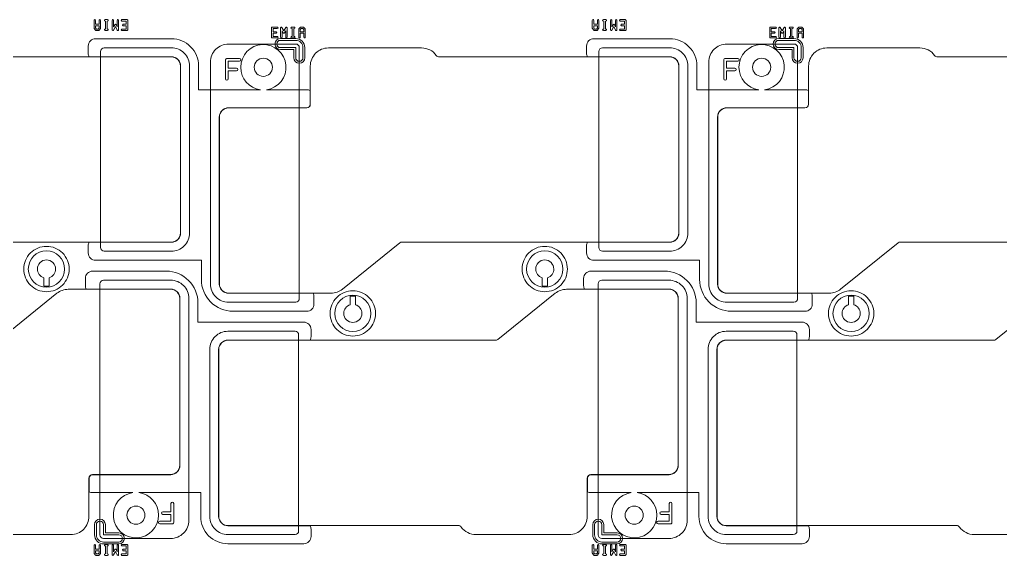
# Model space of a CAD drawing. Extents: x 2541 to 3941, y 2348 to 3338.
# Drawn here: x 2868.8 to 2922.9, y 3015.9 to 3045.4 of the extents above; entities that cross this region are included whole.
import ezdxf

# ---------------------------------------------------------------- set-up
doc = ezdxf.new("R2010")
doc.units = 0
doc.layers.get('0').update_dxf_attribs({"lineweight": 0})
doc.layers.add('EMI-T', color=6, linetype='Continuous', lineweight=0)

msp = doc.modelspace()

# ---------------------------------------------------------------- linework, layer by layer
for p, q in [((2873.57814, 3044.83094), (2873.50861, 3044.83094)), ((2901.04814, 3044.83094), (2900.97861, 3044.83094)), ((2883.8653, 3044.4217), (2883.79577, 3044.4217)), ((2911.3353, 3044.4217), (2911.26577, 3044.4217)), ((2873.57814, 3015.92094), (2873.50861, 3015.92094)), ((2901.04814, 3015.92094), (2900.97861, 3015.92094))]:
    msp.add_line(p, q)
at = {"linetype": 'Continuous'}
for points in [[(2872.89907, 3044.95704), (2872.89907, 3045.12922), (2872.89907, 3045.3875, -1), (2872.97907, 3045.3875), (2872.97907, 3045.16922), (2873.17722, 3045.16922), (2873.17722, 3045.3875, -1), (2873.25722, 3045.3875), (2873.25722, 3045.12922)], [(2873.25722, 3045.12922), (2873.25722, 3044.95704, -0.173189), (2873.24818, 3044.93172), (2873.17895, 3044.846, -0.228301), (2873.14768, 3044.83094), (2873.00861, 3044.83094, -0.228253), (2872.97734, 3044.846), (2872.90811, 3044.93172, -0.173127), (2872.89907, 3044.95704)], [(2873.50861, 3044.83094, -1), (2873.50861, 3044.91094), (2873.53814, 3044.91094), (2873.53814, 3045.3475), (2873.50861, 3045.3475, -1), (2873.50861, 3045.4275), (2873.57814, 3045.4275), (2873.64768, 3045.4275, -1), (2873.64768, 3045.3475), (2873.61814, 3045.3475), (2873.61814, 3044.91094), (2873.64768, 3044.91094, -1), (2873.64768, 3044.83094), (2873.57814, 3044.83094)], [(2873.89907, 3044.87129), (2873.89907, 3045.3875, -1), (2873.97907, 3045.3875), (2873.97907, 3045.0296)], [(2873.97907, 3045.0296), (2874.04292, 3045.14819, -0.597324), (2874.11336, 3045.14819), (2874.17722, 3045.0296)], [(2874.17722, 3045.0296), (2874.17722, 3045.3875, -1), (2874.25722, 3045.3875), (2874.25722, 3044.87129, -0.782664), (2874.182, 3044.85198), (2874.07814, 3045.04485)], [(2874.43907, 3044.83094, -1), (2874.43907, 3044.91094), (2874.67722, 3044.91094), (2874.67722, 3045.08922), (2874.50861, 3045.08922, -1), (2874.50861, 3045.16922), (2874.67722, 3045.16922), (2874.67722, 3045.3475), (2874.43907, 3045.3475, -1), (2874.43907, 3045.4275), (2874.71722, 3045.4275, -0.414265), (2874.75722, 3045.3875), (2874.75722, 3045.12922)], [(2874.75722, 3045.12922), (2874.75722, 3044.87094, -0.414265), (2874.71722, 3044.83094), (2874.43907, 3044.83094)], [(2900.36907, 3044.95704), (2900.36907, 3045.12922), (2900.36907, 3045.3875, -1), (2900.44907, 3045.3875), (2900.44907, 3045.16922), (2900.64722, 3045.16922), (2900.64722, 3045.3875, -1), (2900.72722, 3045.3875), (2900.72722, 3045.12922)], [(2900.72722, 3045.12922), (2900.72722, 3044.95704, -0.173189), (2900.71818, 3044.93172), (2900.64895, 3044.846, -0.228301), (2900.61768, 3044.83094), (2900.47861, 3044.83094, -0.228253), (2900.44734, 3044.846), (2900.37811, 3044.93172, -0.173127), (2900.36907, 3044.95704)], [(2900.97861, 3044.83094, -1), (2900.97861, 3044.91094), (2901.00814, 3044.91094), (2901.00814, 3045.3475), (2900.97861, 3045.3475, -1), (2900.97861, 3045.4275), (2901.04814, 3045.4275), (2901.11768, 3045.4275, -1), (2901.11768, 3045.3475), (2901.08814, 3045.3475), (2901.08814, 3044.91094), (2901.11768, 3044.91094, -1), (2901.11768, 3044.83094), (2901.04814, 3044.83094)], [(2901.36907, 3044.87129), (2901.36907, 3045.3875, -1), (2901.44907, 3045.3875), (2901.44907, 3045.0296)], [(2901.44907, 3045.0296), (2901.51292, 3045.14819, -0.597324), (2901.58336, 3045.14819), (2901.64722, 3045.0296)], [(2901.64722, 3045.0296), (2901.64722, 3045.3875, -1), (2901.72722, 3045.3875), (2901.72722, 3044.87129, -0.782664), (2901.652, 3044.85198), (2901.54814, 3045.04485)], [(2901.90907, 3044.83094, -1), (2901.90907, 3044.91094), (2902.14722, 3044.91094), (2902.14722, 3045.08922), (2901.97861, 3045.08922, -1), (2901.97861, 3045.16922), (2902.14722, 3045.16922), (2902.14722, 3045.3475), (2901.90907, 3045.3475, -1), (2901.90907, 3045.4275), (2902.18722, 3045.4275, -0.414265), (2902.22722, 3045.3875), (2902.22722, 3045.12922)], [(2902.22722, 3045.12922), (2902.22722, 3044.87094, -0.414265), (2902.18722, 3044.83094), (2901.90907, 3044.83094)], [(2874.07814, 3045.04485), (2873.97429, 3044.85198, -0.782665), (2873.89907, 3044.87129)], [(2883.18623, 3044.4617), (2883.18623, 3044.97791, -0.782664), (2883.26145, 3044.99722), (2883.3653, 3044.80435)], [(2883.26623, 3044.81959), (2883.26623, 3044.4617, -1), (2883.18623, 3044.4617)], [(2883.46438, 3044.81959), (2883.40052, 3044.70101, -0.597324), (2883.33008, 3044.70101), (2883.26623, 3044.81959)], [(2883.3653, 3044.80435), (2883.46916, 3044.99722, -0.782665), (2883.54438, 3044.97791), (2883.54438, 3044.4617, -1), (2883.46438, 3044.4617), (2883.46438, 3044.81959)], [(2883.79577, 3044.4217, -1), (2883.79577, 3044.5017), (2883.8253, 3044.5017), (2883.8253, 3044.93825), (2883.79577, 3044.93825, -1), (2883.79577, 3045.01825), (2883.8653, 3045.01825), (2883.93484, 3045.01825, -1), (2883.93484, 3044.93825), (2883.9053, 3044.93825), (2883.9053, 3044.5017), (2883.93484, 3044.5017, -1), (2883.93484, 3044.4217), (2883.8653, 3044.4217)], [(2884.18623, 3044.4617), (2884.18623, 3044.71997), (2884.18623, 3044.89216, -0.173189), (2884.19527, 3044.91748), (2884.2645, 3045.0032, -0.228301), (2884.29577, 3045.01825), (2884.43484, 3045.01825, -0.228253), (2884.46611, 3045.0032), (2884.53534, 3044.91748, -0.173127), (2884.54438, 3044.89216), (2884.54438, 3044.71997)], [(2884.54438, 3044.71997), (2884.54438, 3044.4617, -1), (2884.46438, 3044.4617), (2884.46438, 3044.67997), (2884.26623, 3044.67997), (2884.26623, 3044.4617, -1), (2884.18623, 3044.4617)], [(2901.54814, 3045.04485), (2901.44429, 3044.85198, -0.782665), (2901.36907, 3044.87129)], [(2910.65623, 3044.4617), (2910.65623, 3044.97791, -0.782664), (2910.73145, 3044.99722), (2910.8353, 3044.80435)], [(2910.73623, 3044.81959), (2910.73623, 3044.4617, -1), (2910.65623, 3044.4617)], [(2910.93438, 3044.81959), (2910.87052, 3044.70101, -0.597324), (2910.80008, 3044.70101), (2910.73623, 3044.81959)], [(2910.8353, 3044.80435), (2910.93916, 3044.99722, -0.782665), (2911.01438, 3044.97791), (2911.01438, 3044.4617, -1), (2910.93438, 3044.4617), (2910.93438, 3044.81959)], [(2911.26577, 3044.4217, -1), (2911.26577, 3044.5017), (2911.2953, 3044.5017), (2911.2953, 3044.93825), (2911.26577, 3044.93825, -1), (2911.26577, 3045.01825), (2911.3353, 3045.01825), (2911.40484, 3045.01825, -1), (2911.40484, 3044.93825), (2911.3753, 3044.93825), (2911.3753, 3044.5017), (2911.40484, 3044.5017, -1), (2911.40484, 3044.4217), (2911.3353, 3044.4217)], [(2911.65623, 3044.4617), (2911.65623, 3044.71997), (2911.65623, 3044.89216, -0.173189), (2911.66527, 3044.91748), (2911.7345, 3045.0032, -0.228301), (2911.76577, 3045.01825), (2911.90484, 3045.01825, -0.228253), (2911.93611, 3045.0032), (2912.00534, 3044.91748, -0.173127), (2912.01438, 3044.89216), (2912.01438, 3044.71997)], [(2912.01438, 3044.71997), (2912.01438, 3044.4617, -1), (2911.93438, 3044.4617), (2911.93438, 3044.67997), (2911.73623, 3044.67997), (2911.73623, 3044.4617, -1), (2911.65623, 3044.4617)], [(2872.5803, 3032.5746), (2872.5803, 3032.9746, -0.124386), (2872.62831, 3033.1646), (2877.1652, 3033.1646, 0.414365), (2877.67507, 3033.67473), (2877.67507, 3042.8746, 0.414366), (2877.1652, 3043.38473), (2872.62831, 3043.38473, -0.124392), (2872.5803, 3043.57473), (2872.5803, 3043.97473, -0.414218), (2872.9803, 3044.37473), (2877.1652, 3044.37473, -0.414364), (2878.66507, 3042.87409), (2878.66507, 3041.56473), (2882.0703, 3041.56473)], [(2880.98437, 3042.80391, -2.205962), (2882.39845, 3041.56473), (2884.62218, 3041.56473, -0.124388), (2884.81218, 3041.51672), (2884.81218, 3040.76473, -0.414224), (2884.62218, 3040.57473), (2880.3152, 3040.57473, 0.414218), (2879.80508, 3040.0646), (2879.80508, 3030.86472, 0.414217), (2880.3152, 3030.3546), (2884.97418, 3030.3546, -0.124388), (2885.02218, 3030.1646), (2885.02218, 3029.7646, -0.414218), (2884.62218, 3029.3646), (2880.56508, 3029.3646, -0.414215), (2878.81508, 3031.1146), (2878.81508, 3032.1746), (2872.9803, 3032.1746, -0.414218), (2872.5803, 3032.5746)], [(2900.0503, 3032.5746), (2900.0503, 3032.9746, -0.124386), (2900.09831, 3033.1646), (2904.6352, 3033.1646, 0.414365), (2905.14507, 3033.67473), (2905.14507, 3042.8746, 0.414366), (2904.6352, 3043.38473), (2900.09831, 3043.38473, -0.124392), (2900.0503, 3043.57473), (2900.0503, 3043.97473, -0.414218), (2900.4503, 3044.37473), (2904.6352, 3044.37473, -0.414364), (2906.13507, 3042.87409), (2906.13507, 3041.56473), (2909.5403, 3041.56473)], [(2908.45437, 3042.80391, -2.205962), (2909.86845, 3041.56473), (2912.09218, 3041.56473, -0.124388), (2912.28218, 3041.51672), (2912.28218, 3040.76473, -0.414224), (2912.09218, 3040.57473), (2907.7852, 3040.57473, 0.414218), (2907.27508, 3040.0646), (2907.27508, 3030.86472, 0.414217), (2907.7852, 3030.3546), (2912.44418, 3030.3546, -0.124388), (2912.49218, 3030.1646), (2912.49218, 3029.7646, -0.414218), (2912.09218, 3029.3646), (2908.03508, 3029.3646, -0.414215), (2906.28508, 3031.1146), (2906.28508, 3032.1746), (2900.4503, 3032.1746, -0.414218), (2900.0503, 3032.5746)], [(2872.42127, 3030.7746), (2872.42127, 3031.1746, -0.414218), (2872.82127, 3031.5746), (2876.87837, 3031.5746, -0.414215), (2878.62837, 3029.8246), (2878.62837, 3028.7646), (2884.46314, 3028.7646, -0.414218), (2884.86314, 3028.3646), (2884.86314, 3027.9646, -0.124388), (2884.81514, 3027.7746), (2880.27825, 3027.7746, 0.414365), (2879.76838, 3027.26447), (2879.76838, 3018.0646, 0.414366), (2880.27825, 3017.55446), (2884.81514, 3017.55446, -0.124388), (2884.86314, 3017.36446), (2884.86314, 3016.96446, -0.414218), (2884.46314, 3016.56446), (2880.27825, 3016.56446, -0.414364), (2878.77838, 3018.0651), (2878.77838, 3019.37447), (2875.37315, 3019.37447)], [(2899.89127, 3030.7746), (2899.89127, 3031.1746, -0.414218), (2900.29127, 3031.5746), (2904.34837, 3031.5746, -0.414215), (2906.09837, 3029.8246), (2906.09837, 3028.7646), (2911.93314, 3028.7646, -0.414218), (2912.33314, 3028.3646), (2912.33314, 3027.9646, -0.124388), (2912.28514, 3027.7746), (2907.74825, 3027.7746, 0.414365), (2907.23838, 3027.26447), (2907.23838, 3018.0646, 0.414366), (2907.74825, 3017.55446), (2912.28514, 3017.55446, -0.124388), (2912.33314, 3017.36446), (2912.33314, 3016.96446, -0.414218), (2911.93314, 3016.56446), (2907.74825, 3016.56446, -0.414364), (2906.24838, 3018.0651), (2906.24838, 3019.37447), (2902.84315, 3019.37447)], [(2876.45907, 3018.13528, -2.205962), (2875.045, 3019.37447), (2872.82127, 3019.37447, -0.124386), (2872.63127, 3019.42247), (2872.63127, 3020.17447, -0.414224), (2872.82127, 3020.36447), (2877.12824, 3020.36447, 0.414218), (2877.63837, 3020.87459), (2877.63837, 3030.07447, 0.414217), (2877.12824, 3030.5846), (2872.46927, 3030.5846, -0.124392), (2872.42127, 3030.7746)], [(2903.92907, 3018.13528, -2.205962), (2902.515, 3019.37447), (2900.29127, 3019.37447, -0.124386), (2900.10127, 3019.42247), (2900.10127, 3020.17447, -0.414224), (2900.29127, 3020.36447), (2904.59824, 3020.36447, 0.414218), (2905.10837, 3020.87459), (2905.10837, 3030.07447, 0.414217), (2904.59824, 3030.5846), (2899.93927, 3030.5846, -0.124392), (2899.89127, 3030.7746)], [(2876.52075, 3017.6558, -1), (2876.52075, 3017.8058), (2877.14112, 3017.8058), (2877.14112, 3018.17732), (2876.6946, 3018.17732, -1), (2876.6946, 3018.32732), (2877.14112, 3018.32732), (2877.14112, 3018.77385, -1), (2877.29112, 3018.77385), (2877.29112, 3018.25232)], [(2903.99075, 3017.6558, -1), (2903.99075, 3017.8058), (2904.61112, 3017.8058), (2904.61112, 3018.17732), (2904.1646, 3018.17732, -1), (2904.1646, 3018.32732), (2904.61112, 3018.32732), (2904.61112, 3018.77385, -1), (2904.76112, 3018.77385), (2904.76112, 3018.25232)], [(2877.29112, 3018.25232), (2877.29112, 3017.7308, -0.414241), (2877.21612, 3017.6558), (2876.52075, 3017.6558)], [(2904.76112, 3018.25232), (2904.76112, 3017.7308, -0.414241), (2904.68612, 3017.6558), (2903.99075, 3017.6558)], [(2872.89907, 3016.04704), (2872.89907, 3016.21922), (2872.89907, 3016.4775, -1), (2872.97907, 3016.4775), (2872.97907, 3016.25922), (2873.17722, 3016.25922), (2873.17722, 3016.4775, -1), (2873.25722, 3016.4775), (2873.25722, 3016.21922)], [(2873.50861, 3015.92094, -1), (2873.50861, 3016.00094), (2873.53814, 3016.00094), (2873.53814, 3016.4375), (2873.50861, 3016.4375, -1), (2873.50861, 3016.5175), (2873.57814, 3016.5175), (2873.64768, 3016.5175, -1), (2873.64768, 3016.4375), (2873.61814, 3016.4375), (2873.61814, 3016.00094), (2873.64768, 3016.00094, -1), (2873.64768, 3015.92094), (2873.57814, 3015.92094)], [(2873.89907, 3015.96129), (2873.89907, 3016.4775, -1), (2873.97907, 3016.4775), (2873.97907, 3016.1196)], [(2874.17722, 3016.1196), (2874.17722, 3016.4775, -1), (2874.25722, 3016.4775), (2874.25722, 3015.96129, -0.782664), (2874.182, 3015.94198), (2874.07814, 3016.13485)], [(2874.43907, 3015.92094, -1), (2874.43907, 3016.00094), (2874.67722, 3016.00094), (2874.67722, 3016.17922), (2874.50861, 3016.17922, -1), (2874.50861, 3016.25922), (2874.67722, 3016.25922), (2874.67722, 3016.4375), (2874.43907, 3016.4375, -1), (2874.43907, 3016.5175), (2874.71722, 3016.5175, -0.414265), (2874.75722, 3016.4775), (2874.75722, 3016.21922)], [(2900.36907, 3016.04704), (2900.36907, 3016.21922), (2900.36907, 3016.4775, -1), (2900.44907, 3016.4775), (2900.44907, 3016.25922), (2900.64722, 3016.25922), (2900.64722, 3016.4775, -1), (2900.72722, 3016.4775), (2900.72722, 3016.21922)], [(2900.97861, 3015.92094, -1), (2900.97861, 3016.00094), (2901.00814, 3016.00094), (2901.00814, 3016.4375), (2900.97861, 3016.4375, -1), (2900.97861, 3016.5175), (2901.04814, 3016.5175), (2901.11768, 3016.5175, -1), (2901.11768, 3016.4375), (2901.08814, 3016.4375), (2901.08814, 3016.00094), (2901.11768, 3016.00094, -1), (2901.11768, 3015.92094), (2901.04814, 3015.92094)], [(2901.36907, 3015.96129), (2901.36907, 3016.4775, -1), (2901.44907, 3016.4775), (2901.44907, 3016.1196)], [(2901.64722, 3016.1196), (2901.64722, 3016.4775, -1), (2901.72722, 3016.4775), (2901.72722, 3015.96129, -0.782664), (2901.652, 3015.94198), (2901.54814, 3016.13485)], [(2901.90907, 3015.92094, -1), (2901.90907, 3016.00094), (2902.14722, 3016.00094), (2902.14722, 3016.17922), (2901.97861, 3016.17922, -1), (2901.97861, 3016.25922), (2902.14722, 3016.25922), (2902.14722, 3016.4375), (2901.90907, 3016.4375, -1), (2901.90907, 3016.5175), (2902.18722, 3016.5175, -0.414265), (2902.22722, 3016.4775), (2902.22722, 3016.21922)], [(2873.25722, 3016.21922), (2873.25722, 3016.04704, -0.173189), (2873.24818, 3016.02172), (2873.17895, 3015.936, -0.228301), (2873.14768, 3015.92094), (2873.00861, 3015.92094, -0.228253), (2872.97734, 3015.936), (2872.90811, 3016.02172, -0.173127), (2872.89907, 3016.04704)], [(2874.07814, 3016.13485), (2873.97429, 3015.94198, -0.782665), (2873.89907, 3015.96129)], [(2873.97907, 3016.1196), (2874.04292, 3016.23819, -0.597324), (2874.11336, 3016.23819), (2874.17722, 3016.1196)], [(2874.75722, 3016.21922), (2874.75722, 3015.96094, -0.414265), (2874.71722, 3015.92094), (2874.43907, 3015.92094)], [(2900.72722, 3016.21922), (2900.72722, 3016.04704, -0.173189), (2900.71818, 3016.02172), (2900.64895, 3015.936, -0.228301), (2900.61768, 3015.92094), (2900.47861, 3015.92094, -0.228253), (2900.44734, 3015.936), (2900.37811, 3016.02172, -0.173127), (2900.36907, 3016.04704)], [(2901.54814, 3016.13485), (2901.44429, 3015.94198, -0.782665), (2901.36907, 3015.96129)], [(2901.44907, 3016.1196), (2901.51292, 3016.23819, -0.597324), (2901.58336, 3016.23819), (2901.64722, 3016.1196)], [(2902.22722, 3016.21922), (2902.22722, 3015.96094, -0.414265), (2902.18722, 3015.92094), (2901.90907, 3015.92094)]]:
    msp.add_lwpolyline(points, format="xyb", dxfattribs=at)
for points in [[(2872.97907, 3044.97117), (2873.02772, 3044.91094), (2873.12857, 3044.91094), (2873.17722, 3044.97117), (2873.17722, 3045.08922), (2872.97907, 3045.08922)], [(2884.26623, 3044.75997), (2884.46438, 3044.75997), (2884.46438, 3044.87802), (2884.41573, 3044.93825), (2884.31488, 3044.93825), (2884.26623, 3044.87802)], [(2900.44907, 3044.97117), (2900.49772, 3044.91094), (2900.59857, 3044.91094), (2900.64722, 3044.97117), (2900.64722, 3045.08922), (2900.44907, 3045.08922)], [(2911.73623, 3044.75997), (2911.93438, 3044.75997), (2911.93438, 3044.87802), (2911.88573, 3044.93825), (2911.78488, 3044.93825), (2911.73623, 3044.87802)], [(2872.97907, 3016.06117), (2873.02772, 3016.00094), (2873.12857, 3016.00094), (2873.17722, 3016.06117), (2873.17722, 3016.17922), (2872.97907, 3016.17922)], [(2900.44907, 3016.06117), (2900.49772, 3016.00094), (2900.59857, 3016.00094), (2900.64722, 3016.06117), (2900.64722, 3016.17922), (2900.44907, 3016.17922)]]:
    msp.add_lwpolyline(points, close=True, dxfattribs=at)
for points in [[(2882.68623, 3044.4617), (2882.68623, 3044.71997), (2882.68623, 3044.97825, -0.414265), (2882.72623, 3045.01825), (2883.00438, 3045.01825, -1), (2883.00438, 3044.93825), (2882.76623, 3044.93825), (2882.76623, 3044.75997), (2882.93484, 3044.75997, -1), (2882.93484, 3044.67997), (2882.76623, 3044.67997), (2882.76623, 3044.5017), (2883.00438, 3044.5017, -1), (2883.00438, 3044.4217), (2882.72623, 3044.4217, -0.414265)], [(2910.15623, 3044.4617), (2910.15623, 3044.71997), (2910.15623, 3044.97825, -0.414265), (2910.19623, 3045.01825), (2910.47438, 3045.01825, -1), (2910.47438, 3044.93825), (2910.23623, 3044.93825), (2910.23623, 3044.75997), (2910.40484, 3044.75997, -1), (2910.40484, 3044.67997), (2910.23623, 3044.67997), (2910.23623, 3044.5017), (2910.47438, 3044.5017, -1), (2910.47438, 3044.4217), (2910.19623, 3044.4217, -0.414265)], [(2883.17244, 3043.78531, -1), (2883.17244, 3044.38531), (2884.01715, 3044.38531, -0.414217), (2884.51715, 3043.88531), (2884.51715, 3043.32231, -1), (2883.91715, 3043.32231), (2883.91715, 3043.78531)], [(2883.17244, 3043.88531), (2884.01715, 3043.88531), (2884.01715, 3043.33124, 1), (2884.41715, 3043.33124), (2884.41715, 3043.88531, 0.414218), (2884.01715, 3044.28531), (2883.17244, 3044.28531, 1)], [(2910.64244, 3043.78531, -1), (2910.64244, 3044.38531), (2911.48715, 3044.38531, -0.414217), (2911.98715, 3043.88531), (2911.98715, 3043.32231, -1), (2911.38715, 3043.32231), (2911.38715, 3043.78531)], [(2910.64244, 3043.88531), (2911.48715, 3043.88531), (2911.48715, 3043.33124, 1), (2911.88715, 3043.33124), (2911.88715, 3043.88531, 0.414218), (2911.48715, 3044.28531), (2910.64244, 3044.28531, 1)], [(2852.34508, 3030.86472), (2852.34508, 3040.0646, -0.414219), (2852.8452, 3040.56473), (2857.15218, 3040.56473, 0.414223), (2857.35218, 3040.76473), (2857.35218, 3042.86952, -0.414215), (2858.35218, 3043.86952), (2863.48907, 3043.86952, -0.24029), (2864.29871, 3043.45692, 0.240069), (2864.46015, 3043.37473), (2877.1652, 3043.37473, -0.414366), (2877.66507, 3042.8746), (2877.66507, 3033.67472, -0.414365), (2877.1652, 3033.1746), (2862.41567, 3033.1746, 0.170771), (2862.29046, 3033.13056), (2859.11951, 3030.58481, -0.170765), (2858.49341, 3030.3646), (2852.8452, 3030.3646, -0.414218)], [(2879.81508, 3030.86472), (2879.81508, 3040.0646, -0.414219), (2880.3152, 3040.56473), (2884.62218, 3040.56473, 0.414223), (2884.82218, 3040.76473), (2884.82218, 3042.86952, -0.414215), (2885.82218, 3043.86952), (2890.95907, 3043.86952, -0.24029), (2891.76871, 3043.45692, 0.240069), (2891.93015, 3043.37473), (2904.6352, 3043.37473, -0.414366), (2905.13507, 3042.8746), (2905.13507, 3033.67472, -0.414365), (2904.6352, 3033.1746), (2889.88567, 3033.1746, 0.170771), (2889.76046, 3033.13056), (2886.58951, 3030.58481, -0.170765), (2885.96341, 3030.3646), (2880.3152, 3030.3646, -0.414218)], [(2907.28508, 3030.86472), (2907.28508, 3040.0646, -0.414219), (2907.7852, 3040.56473), (2912.09218, 3040.56473, 0.414223), (2912.29218, 3040.76473), (2912.29218, 3042.86952, -0.414215), (2913.29218, 3043.86952), (2918.42907, 3043.86952, -0.24029), (2919.23871, 3043.45692, 0.240069), (2919.40015, 3043.37473), (2932.1052, 3043.37473, -0.414366), (2932.60507, 3042.8746), (2932.60507, 3033.67472, -0.414365), (2932.1052, 3033.1746), (2917.35567, 3033.1746, 0.170771), (2917.23046, 3033.13056), (2914.05951, 3030.58481, -0.170765), (2913.43341, 3030.3646), (2907.7852, 3030.3646, -0.414218)], [(2880.15233, 3042.16535), (2880.15233, 3042.68687), (2880.15233, 3043.2084, -0.414241), (2880.22733, 3043.2834), (2880.92269, 3043.2834, -1), (2880.92269, 3043.1334), (2880.30233, 3043.1334), (2880.30233, 3042.76187), (2880.74885, 3042.76187, -1), (2880.74885, 3042.61187), (2880.30233, 3042.61187), (2880.30233, 3042.16535, -1)], [(2881.73437, 3042.80391, 0.414217), (2882.23437, 3042.30391, 0.414217), (2882.73437, 3042.80391, 0.414217), (2882.23437, 3043.30391, 0.414217)], [(2907.62233, 3042.16535), (2907.62233, 3042.68687), (2907.62233, 3043.2084, -0.414241), (2907.69733, 3043.2834), (2908.39269, 3043.2834, -1), (2908.39269, 3043.1334), (2907.77233, 3043.1334), (2907.77233, 3042.76187), (2908.21885, 3042.76187, -1), (2908.21885, 3042.61187), (2907.77233, 3042.61187), (2907.77233, 3042.16535, -1)], [(2909.20437, 3042.80391, 0.414217), (2909.70437, 3042.30391, 0.414217), (2910.20437, 3042.80391, 0.414217), (2909.70437, 3043.30391, 0.414217)], [(2869.02699, 3031.69071, -0.414215), (2870.27699, 3032.94071, -0.414215), (2871.52699, 3031.69071, -0.414215), (2870.27699, 3030.44071, -0.414215)], [(2896.49699, 3031.69071, -0.414215), (2897.74699, 3032.94071, -0.414215), (2898.99699, 3031.69071, -0.414215), (2897.74699, 3030.44071, -0.414215)], [(2869.77699, 3031.69071, 0.327542), (2870.12699, 3031.21374), (2870.12699, 3030.73957), (2870.42699, 3030.73957), (2870.42699, 3031.21374, 0.327544), (2870.77699, 3031.69071, 0.414217), (2870.27699, 3032.19071, 0.414217)], [(2897.24699, 3031.69071, 0.327542), (2897.59699, 3031.21374), (2897.59699, 3030.73957), (2897.89699, 3030.73957), (2897.89699, 3031.21374, 0.327544), (2898.24699, 3031.69071, 0.414217), (2897.74699, 3032.19071, 0.414217)], [(2852.30838, 3018.06459), (2852.30838, 3027.26447, -0.414365), (2852.80825, 3027.7646), (2867.55778, 3027.7646, 0.170771), (2867.68299, 3027.80863), (2870.85394, 3030.35438, -0.170765), (2871.48004, 3030.5746), (2877.12824, 3030.5746, -0.414218), (2877.62837, 3030.07447), (2877.62837, 3020.87459, -0.414219), (2877.12824, 3020.37447), (2872.82127, 3020.37447, 0.414223), (2872.62127, 3020.17447), (2872.62127, 3018.06967, -0.414215), (2871.62127, 3017.06967), (2866.48437, 3017.06967, -0.24029), (2865.67474, 3017.48227, 0.240069), (2865.5133, 3017.56446), (2852.80825, 3017.56446, -0.414366)], [(2879.77838, 3018.06459), (2879.77838, 3027.26447, -0.414365), (2880.27825, 3027.7646), (2895.02778, 3027.7646, 0.170771), (2895.15299, 3027.80863), (2898.32394, 3030.35438, -0.170765), (2898.95004, 3030.5746), (2904.59824, 3030.5746, -0.414218), (2905.09837, 3030.07447), (2905.09837, 3020.87459, -0.414219), (2904.59824, 3020.37447), (2900.29127, 3020.37447, 0.414223), (2900.09127, 3020.17447), (2900.09127, 3018.06967, -0.414215), (2899.09127, 3017.06967), (2893.95437, 3017.06967, -0.24029), (2893.14474, 3017.48227, 0.240069), (2892.9833, 3017.56446), (2880.27825, 3017.56446, -0.414366)], [(2907.24838, 3018.06459), (2907.24838, 3027.26447, -0.414365), (2907.74825, 3027.7646), (2922.49778, 3027.7646, 0.170771), (2922.62299, 3027.80863), (2925.79394, 3030.35438, -0.170765), (2926.42004, 3030.5746), (2932.06824, 3030.5746, -0.414218), (2932.56837, 3030.07447), (2932.56837, 3020.87459, -0.414219), (2932.06824, 3020.37447), (2927.76127, 3020.37447, 0.414223), (2927.56127, 3020.17447), (2927.56127, 3018.06967, -0.414215), (2926.56127, 3017.06967), (2921.42437, 3017.06967, -0.24029), (2920.61474, 3017.48227, 0.240069), (2920.4533, 3017.56446), (2907.74825, 3017.56446, -0.414366)], [(2885.91646, 3029.24848, -0.414215), (2887.16646, 3030.49848, -0.414215), (2888.41646, 3029.24848, -0.414215), (2887.16646, 3027.99848, -0.414215)], [(2886.66646, 3029.24848, 0.414217), (2887.16646, 3028.74848, 0.414217), (2887.66646, 3029.24848, 0.327542), (2887.31646, 3029.72545), (2887.31646, 3030.19962), (2887.01646, 3030.19962), (2887.01646, 3029.72545, 0.327544)], [(2913.38646, 3029.24848, -0.414215), (2914.63646, 3030.49848, -0.414215), (2915.88646, 3029.24848, -0.414215), (2914.63646, 3027.99848, -0.414215)], [(2914.13646, 3029.24848, 0.414217), (2914.63646, 3028.74848, 0.414217), (2915.13646, 3029.24848, 0.327542), (2914.78646, 3029.72545), (2914.78646, 3030.19962), (2914.48646, 3030.19962), (2914.48646, 3029.72545, 0.327544)], [(2874.70907, 3018.13528, 0.414217), (2875.20907, 3017.63528, 0.414217), (2875.70907, 3018.13528, 0.414217), (2875.20907, 3018.63528, 0.414217)], [(2902.17907, 3018.13528, 0.414217), (2902.67907, 3017.63528, 0.414217), (2903.17907, 3018.13528, 0.414217), (2902.67907, 3018.63528, 0.414217)], [(2872.92629, 3017.05388), (2872.92629, 3017.61689, -1), (2873.52629, 3017.61689), (2873.52629, 3017.15388), (2874.27101, 3017.15388, -1), (2874.27101, 3016.55388), (2873.42629, 3016.55388, -0.414217)], [(2873.02629, 3017.05388, 0.414218), (2873.42629, 3016.65388), (2874.27101, 3016.65388, 1), (2874.27101, 3017.05388), (2873.42629, 3017.05388), (2873.42629, 3017.60796, 1), (2873.02629, 3017.60796)], [(2900.39629, 3017.05388), (2900.39629, 3017.61689, -1), (2900.99629, 3017.61689), (2900.99629, 3017.15388), (2901.74101, 3017.15388, -1), (2901.74101, 3016.55388), (2900.89629, 3016.55388, -0.414217)], [(2900.49629, 3017.05388, 0.414218), (2900.89629, 3016.65388), (2901.74101, 3016.65388, 1), (2901.74101, 3017.05388), (2900.89629, 3017.05388), (2900.89629, 3017.60796, 1), (2900.49629, 3017.60796)]]:
    msp.add_lwpolyline(points, format="xyb", close=True, dxfattribs=at)
for centre, start, end in [((2882.23437, 3042.80391), 179.999999, 262.45759), ((2909.70437, 3042.80391), 179.999999, 262.45759), ((2875.20907, 3018.13528), 359.999999, 82.45759), ((2902.67907, 3018.13528), 359.999999, 82.45759)]:
    msp.add_arc(centre, 1.25, start, end)
at = {"layer": 'EMI-T', "linetype": 'Continuous'}
for points in [[(2879.31508, 3030.86472, 0.414215), (2880.3152, 3029.8646), (2884.01715, 3029.8646, 0.414223), (2884.21715, 3030.0646), (2884.21715, 3043.88532, 0.414223), (2884.01715, 3044.08532), (2880.3152, 3044.08532, 0.414215), (2879.31508, 3043.08519)], [(2906.78508, 3030.86472, 0.414215), (2907.7852, 3029.8646), (2911.48715, 3029.8646, 0.414223), (2911.68715, 3030.0646), (2911.68715, 3043.88532, 0.414223), (2911.48715, 3044.08532), (2907.7852, 3044.08532, 0.414215), (2906.78508, 3043.08519)], [(2873.26299, 3032.8746, 0.414223), (2873.46299, 3032.6746), (2877.16519, 3032.6746, 0.414363), (2878.16507, 3033.67498), (2878.16507, 3042.87435, 0.414365), (2877.16519, 3043.87473), (2873.46299, 3043.87473, 0.414223), (2873.26299, 3043.67473)], [(2900.73299, 3032.8746, 0.414223), (2900.93299, 3032.6746), (2904.63519, 3032.6746, 0.414363), (2905.63507, 3033.67498), (2905.63507, 3042.87435, 0.414365), (2904.63519, 3043.87473), (2900.93299, 3043.87473, 0.414223), (2900.73299, 3043.67473)], [(2873.22629, 3017.05388, 0.414223), (2873.42629, 3016.85388), (2877.12824, 3016.85388, 0.414215), (2878.12837, 3017.85401), (2878.12837, 3030.07448, 0.414215), (2877.12824, 3031.0746), (2873.42629, 3031.0746, 0.414223), (2873.22629, 3030.8746)], [(2900.69629, 3017.05388, 0.414223), (2900.89629, 3016.85388), (2904.59824, 3016.85388, 0.414215), (2905.59837, 3017.85401), (2905.59837, 3030.07448, 0.414215), (2904.59824, 3031.0746), (2900.89629, 3031.0746, 0.414223), (2900.69629, 3030.8746)], [(2879.27838, 3018.06485, 0.414365), (2880.27825, 3017.06447), (2883.98045, 3017.06447, 0.414223), (2884.18045, 3017.26447), (2884.18045, 3028.0646, 0.414223), (2883.98045, 3028.2646), (2880.27825, 3028.2646, 0.414363), (2879.27838, 3027.26422)], [(2906.74838, 3018.06485, 0.414365), (2907.74825, 3017.06447), (2911.45045, 3017.06447, 0.414223), (2911.65045, 3017.26447), (2911.65045, 3028.0646, 0.414223), (2911.45045, 3028.2646), (2907.74825, 3028.2646, 0.414363), (2906.74838, 3027.26422)]]:
    msp.add_lwpolyline(points, format="xyb", close=True, dxfattribs=at)
at = {"layer": 'EMI-T'}
for centre in [(2870.27699, 3031.69072), (2897.74699, 3031.69072), (2887.16645, 3029.24848), (2914.63645, 3029.24848)]:
    msp.add_circle(centre, 1, dxfattribs=at)

doc.saveas('drawing.dxf')
